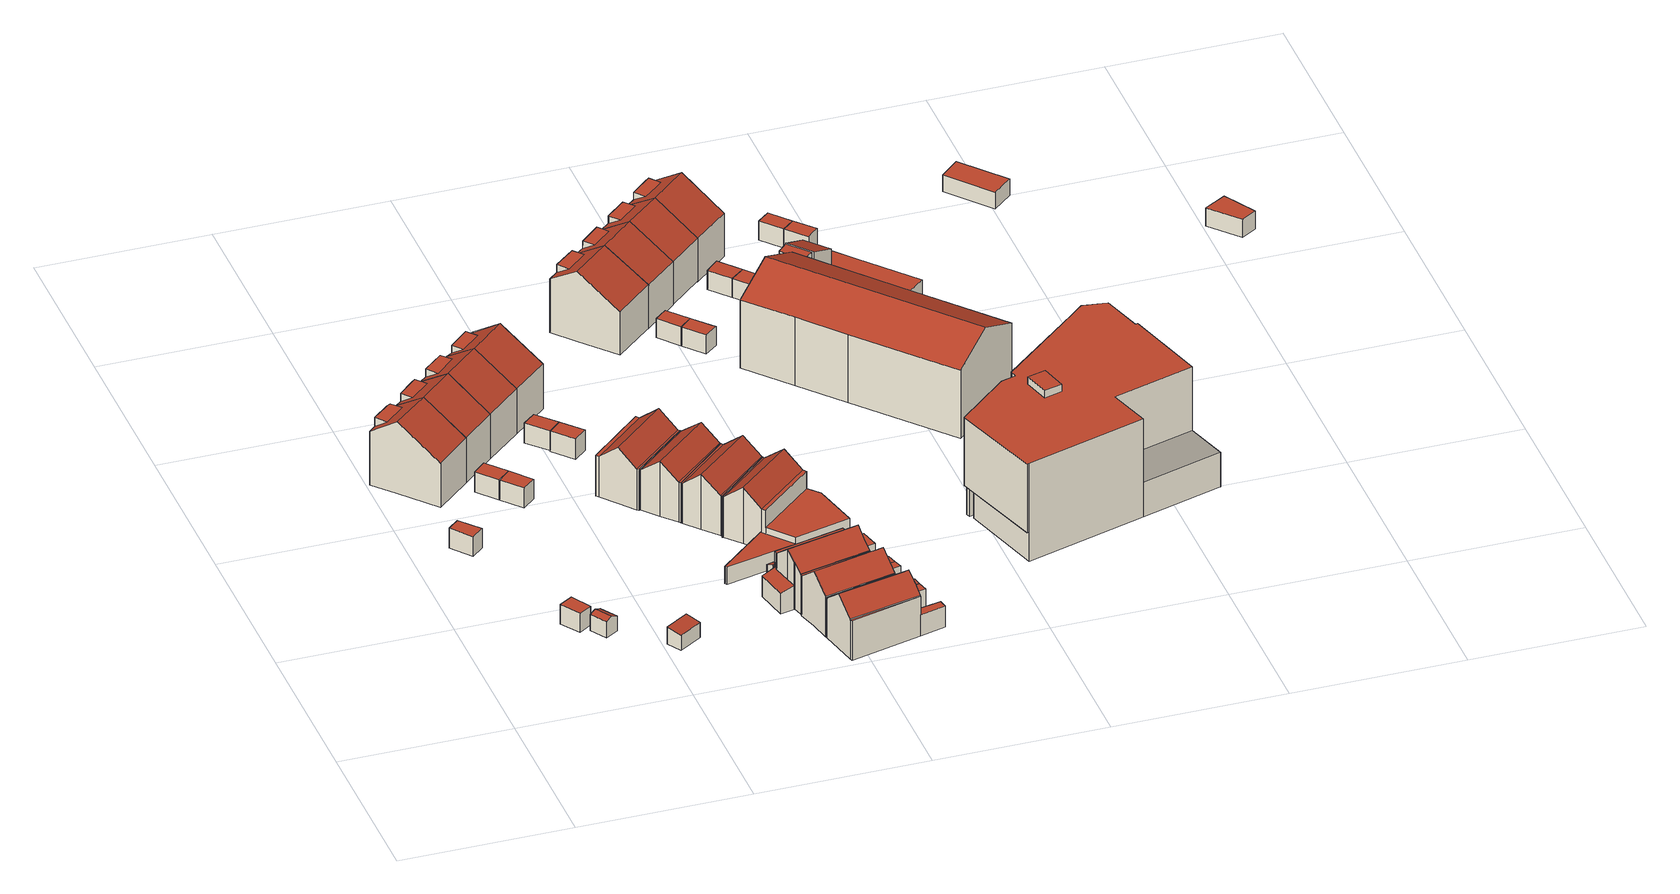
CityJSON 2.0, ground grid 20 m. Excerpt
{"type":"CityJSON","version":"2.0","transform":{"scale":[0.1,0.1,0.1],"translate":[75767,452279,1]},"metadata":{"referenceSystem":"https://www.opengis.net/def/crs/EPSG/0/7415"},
"CityObjects":{
"building1":{"type":"Building","attributes":{"Volume":13.78,"Dakoppervlakte":5.5,"Muuroppervlakte":24.42,"Vloeroppervlakte":5.5,"hoogte_Z_max_in_m_NAP":3.84,"GEB_DOEL":"onbekend","dateOfConstruction":"1981-01-01","measuredHeight":2.51},"geometry":[{"type":"Solid","lod":"2","boundaries":[[[[0,1,2,3]],[[4,5,6,7]],[[7,2,1,4]],[[1,0,5,4]],[[3,6,5,0]],[[2,7,6,3]]]],"semantics":{"surfaces":[{"type":"GroundSurface"},{"type":"RoofSurface"},{"type":"WallSurface"}],"values":[[0,1,2,2,2,2]]}}]},
"building2":{"type":"Building","attributes":{"Volume":11.75,"Dakoppervlakte":4.88,"Muuroppervlakte":21.61,"Vloeroppervlakte":6.54,"hoogte_Z_max_in_m_NAP":3.69,"GEB_DOEL":"onbekend","dateOfConstruction":"1981-01-01","measuredHeight":2.44},"geometry":[{"type":"Solid","lod":"2","boundaries":[[[[8,9,10,11]],[[12,13,14,15]],[[12,11,10,13]],[[10,9,14,13]],[[14,9,8,15]],[[8,11,12,15]]]],"semantics":{"surfaces":[{"type":"GroundSurface"},{"type":"RoofSurface"},{"type":"WallSurface"}],"values":[[0,1,2,2,2,2]]}}]},
"building3":{"type":"Building","attributes":{"Volume":8.26,"Dakoppervlakte":4.16,"Muuroppervlakte":16.2,"Vloeroppervlakte":3.89,"hoogte_Z_max_in_m_NAP":3.57,"GEB_DOEL":"onbekend","dateOfConstruction":"1981-01-01","measuredHeight":2.28},"geometry":[{"type":"Solid","lod":"2","boundaries":[[[[16,17,18,19,20,21]],[[22,23,24,25]],[[26,23,22,27]],[[24,16,21,25]],[[27,19,18,26]],[[17,23,26,18]],[[25,21,20,19,27,22]],[[24,23,17,16]]]],"semantics":{"surfaces":[{"type":"GroundSurface"},{"type":"RoofSurface"},{"type":"WallSurface"}],"values":[[0,1,1,2,2,2,2,2]]}}]},
"building4":{"type":"Building","attributes":{"Volume":363.78,"Dakoppervlakte":56.21,"Muuroppervlakte":204.2,"Vloeroppervlakte":47.81,"hoogte_Z_max_in_m_NAP":10.39,"GEB_DOEL":"woonfunctie","dateOfConstruction":"1981-01-01","measuredHeight":9.04},"geometry":[{"type":"Solid","lod":"2","boundaries":[[[[28,29,30,31,32,33,34,35,36]],[[37,38,39,40,41]],[[39,38,42,43,44,45,46,47]],[[44,48,49,45]],[[46,28,36,35,34,33,43,42,50,47]],[[43,33,32,31,48,44]],[[49,48,31,30]],[[49,30,29,45]],[[37,41,40,47,50,42]],[[42,38,37]],[[39,47,40]],[[29,28,46,45]]]],"semantics":{"surfaces":[{"type":"GroundSurface"},{"type":"RoofSurface"},{"type":"WallSurface"}],"values":[[0,1,1,1,2,2,2,2,2,2,2,2]]}}]},
"building5":{"type":"Building","attributes":{"Volume":346.89,"Dakoppervlakte":53.51,"Muuroppervlakte":201.04,"Vloeroppervlakte":45.54,"hoogte_Z_max_in_m_NAP":10.39,"GEB_DOEL":"woonfunctie","dateOfConstruction":"1981-01-01","measuredHeight":9.05},"geometry":[{"type":"Solid","lod":"2","boundaries":[[[[51,52,53,54,55,56,57,58,30,29,28]],[[59,60,61,62,63]],[[64,61,60,65,46,45,66,67,68,69]],[[70,66,45,49]],[[65,59,63,62,64]],[[68,67,56,55,54,53,52,51,28,46,65,64,69]],[[30,58,70,49]],[[49,45,46,28,29,30]],[[57,56,67,66,70,58]],[[59,65,60]],[[61,64,62]]]],"semantics":{"surfaces":[{"type":"GroundSurface"},{"type":"RoofSurface"},{"type":"WallSurface"}],"values":[[0,1,1,1,2,2,2,2,2,2,2]]}}]},
"building6":{"type":"Building","attributes":{"Volume":15.79,"Dakoppervlakte":6.27,"Muuroppervlakte":25.76,"Vloeroppervlakte":6.27,"hoogte_Z_max_in_m_NAP":3.84,"GEB_DOEL":"onbekend","dateOfConstruction":"1981-01-01","measuredHeight":2.52},"geometry":[{"type":"Solid","lod":"2","boundaries":[[[[71,72,73,74]],[[75,76,77,78]],[[73,72,76,75]],[[71,77,76,72]],[[74,78,77,71]],[[74,73,75,78]]]],"semantics":{"surfaces":[{"type":"GroundSurface"},{"type":"RoofSurface"},{"type":"WallSurface"}],"values":[[0,1,2,2,2,2]]}}]},
"building7":{"type":"Building","attributes":{"Volume":12.24,"Dakoppervlakte":6.09,"Muuroppervlakte":20.56,"Vloeroppervlakte":6.03,"hoogte_Z_max_in_m_NAP":3.5,"GEB_DOEL":"onbekend","dateOfConstruction":"1981-01-01","measuredHeight":2.16},"geometry":[{"type":"Solid","lod":"2","boundaries":[[[[79,80,81,82]],[[83,84,85,86]],[[83,82,81,84]],[[80,85,84,81]],[[80,79,86,85]],[[86,79,82,83]]]],"semantics":{"surfaces":[{"type":"GroundSurface"},{"type":"RoofSurface"},{"type":"WallSurface"}],"values":[[0,1,2,2,2,2]]}}]},
"building8":{"type":"Building","attributes":{"Volume":15.8,"Dakoppervlakte":6.27,"Muuroppervlakte":25.77,"Vloeroppervlakte":6.27,"hoogte_Z_max_in_m_NAP":3.84,"GEB_DOEL":"onbekend","dateOfConstruction":"1981-01-01","measuredHeight":2.52},"geometry":[{"type":"Solid","lod":"2","boundaries":[[[[73,72,87,88]],[[89,90,76,75]],[[75,73,88,89]],[[88,87,90,89]],[[90,87,72,76]],[[73,75,76,72]]]],"semantics":{"surfaces":[{"type":"GroundSurface"},{"type":"RoofSurface"},{"type":"WallSurface"}],"values":[[0,1,2,2,2,2]]}}]},
"building9":{"type":"Building","attributes":{"Volume":369.82,"Dakoppervlakte":57.05,"Muuroppervlakte":205.53,"Vloeroppervlakte":48.52,"hoogte_Z_max_in_m_NAP":10.39,"GEB_DOEL":"woonfunctie","dateOfConstruction":"1981-01-01","measuredHeight":9.06},"geometry":[{"type":"Solid","lod":"2","boundaries":[[[[91,92,58,57,56,93,94,95]],[[96,97,98,99]],[[67,66,100,101,102,97,96,103]],[[66,70,104,100]],[[102,101,95,94,93,56,67,103]],[[67,56,57,58,70,66]],[[104,70,58,92]],[[104,92,91,100]],[[99,98,102,103]],[[99,103,96]],[[98,97,102]],[[91,95,101,100]]]],"semantics":{"surfaces":[{"type":"GroundSurface"},{"type":"RoofSurface"},{"type":"WallSurface"}],"values":[[0,1,1,1,2,2,2,2,2,2,2,2]]}}]},
"building10":{"type":"Building","attributes":{"Volume":358.06,"Dakoppervlakte":55.25,"Muuroppervlakte":203.13,"Vloeroppervlakte":46.99,"hoogte_Z_max_in_m_NAP":10.39,"GEB_DOEL":"woonfunctie","dateOfConstruction":"1981-01-01","measuredHeight":9.06},"geometry":[{"type":"Solid","lod":"2","boundaries":[[[[105,106,92,91,95,107,108,109]],[[110,111,112,113]],[[111,110,114,101,100,115,116,117]],[[100,104,118,115]],[[116,109,108,107,95,101,114,117]],[[101,95,91,92,104,100]],[[118,104,92,106]],[[118,106,105,115]],[[113,112,117,114]],[[114,110,113]],[[111,117,112]],[[105,109,116,115]]]],"semantics":{"surfaces":[{"type":"GroundSurface"},{"type":"RoofSurface"},{"type":"WallSurface"}],"values":[[0,1,1,1,2,2,2,2,2,2,2,2]]}}]},
"building11":{"type":"Building","attributes":{"Volume":15.24,"Dakoppervlakte":6.08,"Muuroppervlakte":25.4,"Vloeroppervlakte":6.08,"hoogte_Z_max_in_m_NAP":3.84,"GEB_DOEL":"onbekend","dateOfConstruction":"1981-01-01","measuredHeight":2.5},"geometry":[{"type":"Solid","lod":"2","boundaries":[[[[119,120,121,122]],[[123,124,125,126]],[[119,122,124,123]],[[121,125,124,122]],[[120,126,125,121]],[[120,119,123,126]]]],"semantics":{"surfaces":[{"type":"GroundSurface"},{"type":"RoofSurface"},{"type":"WallSurface"}],"values":[[0,1,2,2,2,2]]}}]},
"building12":{"type":"Building","attributes":{"Volume":15.78,"Dakoppervlakte":6.08,"Muuroppervlakte":26.3,"Vloeroppervlakte":6.08,"hoogte_Z_max_in_m_NAP":3.84,"GEB_DOEL":"onbekend","dateOfConstruction":"1981-01-01","measuredHeight":2.59},"geometry":[{"type":"Solid","lod":"2","boundaries":[[[[127,128,129,130]],[[123,131,132,124]],[[127,130,131,123]],[[130,129,132,131]],[[128,124,132,129]],[[127,123,124,128]]]],"semantics":{"surfaces":[{"type":"GroundSurface"},{"type":"RoofSurface"},{"type":"WallSurface"}],"values":[[0,1,2,2,2,2]]}}]},
"building13":{"type":"Building","attributes":{"Volume":9.05,"Dakoppervlakte":4.26,"Muuroppervlakte":17.41,"Vloeroppervlakte":3.99,"hoogte_Z_max_in_m_NAP":3.88,"GEB_DOEL":"onbekend","dateOfConstruction":"1981-01-01","measuredHeight":2.44},"geometry":[{"type":"Solid","lod":"2","boundaries":[[[[133,134,135,136,137,138]],[[139,140,141,142]],[[139,142,143,144]],[[144,143,136,135]],[[138,141,140,133]],[[137,142,141,138]],[[140,139,144,135,134,133]],[[137,136,143,142]]]],"semantics":{"surfaces":[{"type":"GroundSurface"},{"type":"RoofSurface"},{"type":"WallSurface"}],"values":[[0,1,1,2,2,2,2,2]]}}]},
"building14":{"type":"Building","attributes":{"Volume":309.58,"Dakoppervlakte":68.55,"Muuroppervlakte":194.33,"Vloeroppervlakte":57.21,"hoogte_Z_max_in_m_NAP":8.37,"GEB_DOEL":"woonfunctie","dateOfConstruction":"1981-01-01","measuredHeight":7.07},"geometry":[{"type":"Solid","lod":"2","boundaries":[[[[145,146,147,148,149,150,151,152,153,154,155,156,157,158,159]],[[160,161,162,163]],[[164,162,161,165]],[[166,167,168,169,170]],[[160,163,171,172]],[[173,174,175,176,177,178,179]],[[165,180,181,182,164]],[[162,164,151,150,149,163]],[[166,147,146,167]],[[145,168,167,146]],[[159,169,168,145]],[[148,171,163,149]],[[147,166,172,171,148]],[[160,170,160,163]],[[160,170,169,159,158,161]],[[174,154,153,175]],[[157,156,179,178]],[[179,156,155,173]],[[174,173,155,154]],[[164,182,152,151]],[[180,176,175,153,152,182,181]],[[177,176,180,165]],[[161,158,157,178,177,165]],[[172,166,170,160]]]],"semantics":{"surfaces":[{"type":"GroundSurface"},{"type":"RoofSurface"},{"type":"WallSurface"}],"values":[[0,1,1,1,1,1,1,2,2,2,2,2,2,2,2,2,2,2,2,2,2,2,2,2]]}}]},
"building15":{"type":"Building","attributes":{"Volume":277.42,"Dakoppervlakte":61.18,"Muuroppervlakte":182.28,"Vloeroppervlakte":49.83,"hoogte_Z_max_in_m_NAP":8.37,"GEB_DOEL":"woonfunctie","dateOfConstruction":"1981-01-01","measuredHeight":6.99},"geometry":[{"type":"Solid","lod":"2","boundaries":[[[[183,184,185,186,187,188,189,190,191,192,193,194,195,196]],[[197,198,199,200]],[[201,198,197,202]],[[203,204,205,206,207]],[[208,200,199,209]],[[167,166,210,211,212]],[[202,172,171,201]],[[198,183,196,199]],[[198,201,184,183]],[[203,194,193,204]],[[204,193,192,205]],[[206,205,192,191]],[[196,195,209,199]],[[207,200,208,203]],[[211,189,188,212]],[[212,188,187,167]],[[166,167,187,186]],[[172,166,186,185,171]],[[185,184,201,171]],[[210,166,172,202]],[[197,200,207,206,191,190,189,211,210,202]],[[195,194,203,208,209]]]],"semantics":{"surfaces":[{"type":"GroundSurface"},{"type":"RoofSurface"},{"type":"WallSurface"}],"values":[[0,1,1,1,1,1,1,2,2,2,2,2,2,2,2,2,2,2,2,2,2,2]]}}]},
"building16":{"type":"Building","attributes":{"Volume":327.28,"Dakoppervlakte":76.07,"Muuroppervlakte":199.23,"Vloeroppervlakte":69.37,"hoogte_Z_max_in_m_NAP":8.35,"GEB_DOEL":"woonfunctie","dateOfConstruction":"1981-01-01","measuredHeight":6.96},"geometry":[{"type":"Solid","lod":"2","boundaries":[[[[213,214,215,216,217,218,219,220,221,222,223,224,225,226,227,228,229,230]],[[231,232,233,234,235,236,237]],[[237,238,239,231]],[[240,241,242,243,244]],[[245,246,247,248]],[[249,250,251,252,253,254,255]],[[256,257,258,259,260,261,262]],[[263,264,265,266]],[[225,224,233,232,258]],[[224,223,245,234,233]],[[221,220,244,243]],[[219,240,244,220]],[[241,240,219,218]],[[223,222,246,245]],[[222,221,243,247,246]],[[247,243,242,248]],[[234,245,248,235]],[[235,248,242,241,236]],[[216,215,251,250]],[[215,214,252,251]],[[253,252,214,213]],[[228,227,256,262]],[[227,226,257,256]],[[225,258,257,226]],[[230,229,264,263,254]],[[228,262,261,265,264,229]],[[266,255,254,263]],[[258,232,231,259]],[[249,238,237,236,241,218,217,216,250]],[[255,266,265,261,260,239,238,249]],[[231,239,260,259]],[[230,254,253,213]]]],"semantics":{"surfaces":[{"type":"GroundSurface"},{"type":"RoofSurface"},{"type":"WallSurface"}],"values":[[0,1,1,1,1,1,1,1,2,2,2,2,2,2,2,2,2,2,2,2,2,2,2,2,2,2,2,2,2,2,2,2]]}}]},
"building17":{"type":"Building","attributes":{"Volume":284.12,"Dakoppervlakte":62.55,"Muuroppervlakte":183.63,"Vloeroppervlakte":51.28,"hoogte_Z_max_in_m_NAP":8.35,"GEB_DOEL":"woonfunctie","dateOfConstruction":"1981-01-01","measuredHeight":6.98},"geometry":[{"type":"Solid","lod":"2","boundaries":[[[[267,268,269,270,271,272,273,274,275,276,277,278,279,280]],[[281,282,283,284,285]],[[285,286,287,288,281]],[[289,290,291,292,293]],[[294,295,296,297]],[[298,299,300,301,302]],[[303,304,305,306]],[[276,275,298,286,285]],[[282,281,288,304,270,269,268,295]],[[285,284,290,277,276]],[[277,290,289,278]],[[280,279,293,292]],[[289,293,279,278]],[[295,268,267,296]],[[297,292,291,294]],[[282,295,294,283]],[[283,294,291,290,284]],[[274,299,298,275]],[[299,274,273,300]],[[272,301,300,273]],[[272,271,303,306,301]],[[303,271,270,304]],[[301,306,305,302]],[[298,302,305,287,286]],[[304,288,287,305]],[[267,280,292,297,296]]]],"semantics":{"surfaces":[{"type":"GroundSurface"},{"type":"RoofSurface"},{"type":"WallSurface"}],"values":[[0,1,1,1,1,1,1,2,2,2,2,2,2,2,2,2,2,2,2,2,2,2,2,2,2,2]]}}]},
"building18":{"type":"Building","attributes":{"Volume":277.32,"Dakoppervlakte":61.32,"Muuroppervlakte":181.37,"Vloeroppervlakte":50.05,"hoogte_Z_max_in_m_NAP":8.35,"GEB_DOEL":"woonfunctie","dateOfConstruction":"1981-01-01","measuredHeight":6.97},"geometry":[{"type":"Solid","lod":"2","boundaries":[[[[220,307,308,309,310,311,273,272,271,312,313,314,222,221]],[[315,316,317,318,319]],[[319,318,320,321,322]],[[323,324,301,300,325]],[[326,327,303,306]],[[328,329,244,243,330]],[[247,246,331,332]],[[309,308,328,320,318]],[[315,319,322,331,314,313,312,327]],[[318,317,323,310,309]],[[272,273,300,301]],[[300,273,311,325]],[[323,325,311,310]],[[312,271,303,327]],[[306,301,324,326]],[[316,315,327,326]],[[316,326,324,323,317]],[[328,308,307,329]],[[329,307,220,244]],[[220,221,243,244]],[[246,247,243,221,222]],[[314,331,246,222]],[[247,332,330,243]],[[328,330,332,321,320]],[[321,332,331,322]],[[301,306,303,271,272]]]],"semantics":{"surfaces":[{"type":"GroundSurface"},{"type":"RoofSurface"},{"type":"WallSurface"}],"values":[[0,1,1,1,1,1,1,2,2,2,2,2,2,2,2,2,2,2,2,2,2,2,2,2,2,2]]}}]},
"building19":{"type":"Building","attributes":{"Volume":284.35,"Dakoppervlakte":62.96,"Muuroppervlakte":183.23,"Vloeroppervlakte":51.53,"hoogte_Z_max_in_m_NAP":8.37,"GEB_DOEL":"woonfunctie","dateOfConstruction":"1981-01-01","measuredHeight":6.99},"geometry":[{"type":"Solid","lod":"2","boundaries":[[[[333,334,335,336,337,338,339,195,194,193,340,341,342,343]],[[344,345,346,347]],[[348,346,345,349]],[[350,351,352,353,354]],[[355,348,349,356]],[[204,203,357,358,359]],[[209,344,347,208]],[[345,338,337,349]],[[357,347,344,347]],[[345,344,339,338]],[[350,335,334,351]],[[352,351,334,333]],[[343,353,352,333]],[[335,350,355,356,336]],[[354,348,355,350]],[[348,354,348,349]],[[193,204,359,340]],[[204,193,194,203]],[[359,358,341,340]],[[208,203,194,195,209]],[[195,339,344,209]],[[208,347,357,203]],[[347,346,348,354,353,343,342,341,358,357]],[[337,336,356,349]]]],"semantics":{"surfaces":[{"type":"GroundSurface"},{"type":"RoofSurface"},{"type":"WallSurface"}],"values":[[0,1,1,1,1,1,1,2,2,2,2,2,2,2,2,2,2,2,2,2,2,2,2,2]]}}]},
"building20":{"type":"Building","attributes":{"Volume":454.03,"Dakoppervlakte":121.83,"Muuroppervlakte":225.9,"Vloeroppervlakte":110.43,"hoogte_Z_max_in_m_NAP":8.37,"GEB_DOEL":"kantoorfunctie - woonfunctie","dateOfConstruction":"1981-01-01","measuredHeight":7.06},"geometry":[{"type":"Solid","lod":"2","boundaries":[[[[360,361,362,363,364,365,366,367,368,369,370,371,372,373,374,375]],[[376,377,378,379,380]],[[381,382,383,384]],[[384,385,386,381]],[[351,350,387,388,389]],[[356,386,385,355]],[[390,391,392,393,394,395]],[[396,397,383,382]],[[380,367,366,376]],[[369,368,379,378,393]],[[380,379,368,367]],[[381,386,374,373]],[[389,388,363,362]],[[362,361,351,389]],[[360,350,351,361]],[[356,355,350,360,375]],[[350,355,385,387]],[[383,365,364,363,388,387,385,384]],[[372,371,391,390]],[[391,371,370,392]],[[393,392,370,369]],[[383,397,376,366,365]],[[395,394,377,396,382]],[[381,373,372,390,395,382]],[[377,394,393,378]],[[376,397,396,377]],[[386,356,375,374]]]],"semantics":{"surfaces":[{"type":"GroundSurface"},{"type":"RoofSurface"},{"type":"WallSurface"}],"values":[[0,1,1,1,1,1,1,1,2,2,2,2,2,2,2,2,2,2,2,2,2,2,2,2,2,2,2]]}}]},
"building21":{"type":"Building","attributes":{"Volume":378.65,"Dakoppervlakte":58.99,"Muuroppervlakte":205.8,"Vloeroppervlakte":50.28,"hoogte_Z_max_in_m_NAP":10.34,"GEB_DOEL":"woonfunctie","dateOfConstruction":"1982-01-01","measuredHeight":8.96},"geometry":[{"type":"Solid","lod":"2","boundaries":[[[[398,399,400,401,402,403,404,405,406,407]],[[408,409,410,411]],[[412,413,414,415,416,417,410,409,418]],[[413,419,420,421,414]],[[415,401,400,399,398,407,412,418,417,416]],[[412,407,406,405,419,413]],[[421,420,419,405,404,403]],[[421,403,402,414]],[[418,408,411,417]],[[418,409,408]],[[410,417,411]],[[402,401,415,414]]]],"semantics":{"surfaces":[{"type":"GroundSurface"},{"type":"RoofSurface"},{"type":"WallSurface"}],"values":[[0,1,1,1,2,2,2,2,2,2,2,2]]}}]},
"building22":{"type":"Building","attributes":{"Volume":346.46,"Dakoppervlakte":54.24,"Muuroppervlakte":198.64,"Vloeroppervlakte":46.3,"hoogte_Z_max_in_m_NAP":10.34,"GEB_DOEL":"woonfunctie","dateOfConstruction":"1982-01-01","measuredHeight":8.9},"geometry":[{"type":"Solid","lod":"2","boundaries":[[[[401,422,423,424,425,426,427,403,402]],[[428,429,430,431]],[[432,433,434,430,429,435,415,414,436]],[[414,421,437,436]],[[434,433,432,425,424,423,422,401,415,435,438]],[[437,421,403,427]],[[421,414,415,401,402,403]],[[426,425,432,436,437,427]],[[428,435,429]],[[431,430,434]],[[435,428,431,434,438]]]],"semantics":{"surfaces":[{"type":"GroundSurface"},{"type":"RoofSurface"},{"type":"WallSurface"}],"values":[[0,1,1,1,2,2,2,2,2,2,2]]}}]},
"building23":{"type":"Building","attributes":{"Volume":14.13,"Dakoppervlakte":5.92,"Muuroppervlakte":23.9,"Vloeroppervlakte":5.92,"hoogte_Z_max_in_m_NAP":3.8,"GEB_DOEL":"onbekend","dateOfConstruction":"1982-01-01","measuredHeight":2.39},"geometry":[{"type":"MultiSurface","lod":"2","boundaries":[[[439,440,441,442,443]],[[444,445,446,447,448]],[[443,447,446,439]],[[447,443,442,441,444]],[[440,445,444,441]],[[440,439,446,445]]],"semantics":{"surfaces":[{"type":"GroundSurface"},{"type":"RoofSurface"},{"type":"WallSurface"}],"values":[0,1,2,2,2,2]}}]},
"building24":{"type":"Building","attributes":{"Volume":14.44,"Dakoppervlakte":5.91,"Muuroppervlakte":24.44,"Vloeroppervlakte":5.91,"hoogte_Z_max_in_m_NAP":3.8,"GEB_DOEL":"onbekend","dateOfConstruction":"1982-01-01","measuredHeight":2.44},"geometry":[{"type":"Solid","lod":"2","boundaries":[[[[440,439,449,450]],[[445,451,452,446]],[[445,440,450,451]],[[450,449,452,451]],[[446,452,449,439]],[[440,445,446,439]]]],"semantics":{"surfaces":[{"type":"GroundSurface"},{"type":"RoofSurface"},{"type":"WallSurface"}],"values":[[0,1,2,2,2,2]]}}]},
"building25":{"type":"Building","attributes":{"Volume":339.57,"Dakoppervlakte":53.26,"Muuroppervlakte":197.02,"Vloeroppervlakte":45.47,"hoogte_Z_max_in_m_NAP":10.34,"GEB_DOEL":"woonfunctie","dateOfConstruction":"1982-01-01","measuredHeight":8.88},"geometry":[{"type":"Solid","lod":"2","boundaries":[[[[453,454,455,456,457,458,459,460]],[[461,462,463,464]],[[432,436,465,466,467,462,461,468]],[[436,437,469,465]],[[466,460,459,458,457,432,468,467]],[[432,457,456,455,437,436]],[[455,454,469,437]],[[469,454,453,465]],[[468,464,463,467]],[[464,468,461]],[[463,462,467]],[[453,460,466,465]]]],"semantics":{"surfaces":[{"type":"GroundSurface"},{"type":"RoofSurface"},{"type":"WallSurface"}],"values":[[0,1,1,1,2,2,2,2,2,2,2,2]]}}]},
"building26":{"type":"Building","attributes":{"Volume":366.99,"Dakoppervlakte":56.93,"Muuroppervlakte":204.04,"Vloeroppervlakte":48.55,"hoogte_Z_max_in_m_NAP":10.34,"GEB_DOEL":"woonfunctie","dateOfConstruction":"1982-01-01","measuredHeight":8.98},"geometry":[{"type":"Solid","lod":"2","boundaries":[[[[470,471,472,473,474,475,476,477,478]],[[479,480,481,482,483]],[[466,465,484,485,486,482,481,487]],[[465,469,488,484]],[[488,469,477,476]],[[484,488,476,475,474,485]],[[465,466,470,478]],[[485,474,473,472,471,470,466,487,486]],[[487,481,480]],[[482,486,483]],[[478,477,469,465]],[[487,480,479,483,486]]]],"semantics":{"surfaces":[{"type":"GroundSurface"},{"type":"RoofSurface"},{"type":"WallSurface"}],"values":[[0,1,1,1,2,2,2,2,2,2,2,2]]}}]},
"building27":{"type":"Building","attributes":{"Volume":15.05,"Dakoppervlakte":6.29,"Muuroppervlakte":24.58,"Vloeroppervlakte":6.29,"hoogte_Z_max_in_m_NAP":3.8,"GEB_DOEL":"onbekend","dateOfConstruction":"1982-01-01","measuredHeight":2.39},"geometry":[{"type":"Solid","lod":"2","boundaries":[[[[489,490,491,492]],[[493,494,495,496]],[[489,492,493,496]],[[493,492,491,494]],[[490,495,494,491]],[[490,489,496,495]]]],"semantics":{"surfaces":[{"type":"GroundSurface"},{"type":"RoofSurface"},{"type":"WallSurface"}],"values":[[0,1,2,2,2,2]]}}]},
"building28":{"type":"Building","attributes":{"Volume":15.27,"Dakoppervlakte":6.29,"Muuroppervlakte":24.94,"Vloeroppervlakte":6.29,"hoogte_Z_max_in_m_NAP":3.8,"GEB_DOEL":"onbekend","dateOfConstruction":"1982-01-01","measuredHeight":2.43},"geometry":[{"type":"Solid","lod":"2","boundaries":[[[[489,492,497,498]],[[496,499,500,493]],[[489,498,499,496]],[[500,499,498,497]],[[492,493,500,497]],[[489,496,493,492]]]],"semantics":{"surfaces":[{"type":"GroundSurface"},{"type":"RoofSurface"},{"type":"WallSurface"}],"values":[[0,1,2,2,2,2]]}}]},
"building29":{"type":"Building","attributes":{"Volume":3162.39,"Dakoppervlakte":398.59,"Muuroppervlakte":845.27,"Vloeroppervlakte":367.69,"hoogte_Z_max_in_m_NAP":12.48,"GEB_DOEL":"woonfunctie","dateOfConstruction":"1982-01-01","measuredHeight":11.17},"geometry":[{"type":"Solid","lod":"2","boundaries":[[[[501,502,503,504,505,506,507,508,509,510,511,512,513,514,515,516,517,518,519,520,521,522,523]],[[524,525,526,527]],[[528,529,530,531,532,533]],[[534,535,536,537,533,532]],[[538,539,540,541,542,543,544,545]],[[546,547,548,549]],[[550,551,552,553,554,555]],[[556,557,558,559]],[[533,520,519,528]],[[528,519,518,529]],[[518,517,530,529]],[[530,517,516,531]],[[534,532,531,516,515,514]],[[509,508,541,540]],[[541,508,507,542]],[[507,506,543,542]],[[543,506,505,544]],[[503,538,545,504]],[[502,539,538,503]],[[549,539,502,501,554,546]],[[510,509,540,548,547,524]],[[555,554,501,523,558]],[[524,527,511,510]],[[526,525,553,552]],[[559,522,521,556]],[[559,558,523,522]],[[557,550,555,558]],[[554,553,525,524,547,546]],[[549,548,540,539]],[[536,535,534,514,513,512,511,527,526,552,551,537]],[[521,520,533,537,551,550,557,556]],[[544,505,504,545]]]],"semantics":{"surfaces":[{"type":"GroundSurface"},{"type":"OuterFloorSurface"},{"type":"RoofSurface"},{"type":"WallSurface"}],"values":[[0,1,2,2,2,2,2,2,3,3,3,3,3,3,3,3,3,3,3,3,3,3,3,3,3,3,3,3,3,3,3,3]]}}]},
"building30":{"type":"Building","attributes":{"Volume":4836.68,"Dakoppervlakte":374.24,"Muuroppervlakte":1096.26,"Vloeroppervlakte":406.25,"hoogte_Z_max_in_m_NAP":14.84,"GEB_DOEL":"winkelfunctie - woonfunctie","dateOfConstruction":"1994-01-01","measuredHeight":13.47},"geometry":[{"type":"MultiSurface","lod":"2","boundaries":[[[560,561,562,563]],[[564,565,566,567,568,569,570,571,572,573,574,575,576,577,578]],[[579,580,581,582]],[[583,584,585,586,587,588,589,590,591,592,593],[594,595,596,597,598,599],[600,601,602,603,604,605]],[[606,607,608,609,610]],[[611,612,613,614,615,616,617,618,619,620,621,622,623,624,625,626],[627,628,629,630]],[[631,632,633,634]],[[635,607,621,620,590,572]],[[625,624,623,610,636,569,568]],[[568,567,626,625]],[[567,566,611,626]],[[612,611,566,565]],[[614,613,612,565,564,578]],[[578,577,615,614]],[[577,576,616,615]],[[576,575,584,617,616]],[[618,592,591,619]],[[620,619,591,590]],[[630,629,631,634]],[[632,631,629,628]],[[633,632,628,627]],[[633,627,630,634]],[[609,570,636,610]],[[609,608,607,635,571,570]],[[621,607,606,622]],[[623,622,606,610]],[[575,574,585,584]],[[590,589,588,573,572]],[[588,587,586,585,574,573]],[[598,597,596,560,563]],[[561,560,596,595]],[[562,561,595,594,599]],[[598,563,562,599]],[[579,582,604,603,602]],[[579,602,601,580]],[[601,600,605,581,580]],[[581,605,604,582]],[[593,592,618,617,584,583]]],"semantics":{"surfaces":[{"type":"GroundSurface"},{"type":"OuterCeilingSurface"},{"type":"OuterFloorSurface"},{"type":"RoofSurface"},{"type":"WallSurface"}],"values":[0,0,0,1,2,3,3,4,4,4,4,4,4,4,4,4,4,4,4,4,4,4,4,4,4,4,4,4,4,4,4,4,4,4,4,4,4,4]}}]},
"building31":{"type":"Building","attributes":{"Volume":13.38,"Dakoppervlakte":5.63,"Muuroppervlakte":23.19,"Vloeroppervlakte":5.63,"hoogte_Z_max_in_m_NAP":3.8,"GEB_DOEL":"onbekend","dateOfConstruction":"1982-01-01","measuredHeight":2.37},"geometry":[{"type":"Solid","lod":"2","boundaries":[[[[637,638,639,640,641]],[[642,643,644,645,646]],[[638,637,645,644]],[[637,641,646,645]],[[646,641,640,639,643,642]],[[639,638,644,643]]]],"semantics":{"surfaces":[{"type":"GroundSurface"},{"type":"RoofSurface"},{"type":"WallSurface"}],"values":[[0,1,2,2,2,2]]}}]},
"building32":{"type":"Building","attributes":{"Volume":13.48,"Dakoppervlakte":5.63,"Muuroppervlakte":23.37,"Vloeroppervlakte":5.63,"hoogte_Z_max_in_m_NAP":3.8,"GEB_DOEL":"onbekend","dateOfConstruction":"1982-01-01","measuredHeight":2.39},"geometry":[{"type":"Solid","lod":"2","boundaries":[[[[637,647,648,649,638]],[[650,651,652,645,644]],[[638,649,650,644]],[[650,649,648,647,652,651]],[[637,645,652,647]],[[637,638,644,645]]]],"semantics":{"surfaces":[{"type":"GroundSurface"},{"type":"RoofSurface"},{"type":"WallSurface"}],"values":[[0,1,2,2,2,2]]}}]},
"building33":{"type":"Building","attributes":{"Volume":40.64,"Dakoppervlakte":19.42,"Muuroppervlakte":39.74,"Vloeroppervlakte":19.42,"hoogte_Z_max_in_m_NAP":3.8,"GEB_DOEL":"onbekend","dateOfConstruction":"1982-01-01","measuredHeight":2.09},"geometry":[{"type":"Solid","lod":"2","boundaries":[[[[653,654,655,656]],[[657,658,659,660]],[[656,658,657,653]],[[656,655,659,658]],[[654,660,659,655]],[[654,653,657,660]]]],"semantics":{"surfaces":[{"type":"GroundSurface"},{"type":"RoofSurface"},{"type":"WallSurface"}],"values":[[0,1,2,2,2,2]]}}]},
"building34":{"type":"Building","attributes":{"Volume":26.79,"Dakoppervlakte":11.35,"Muuroppervlakte":33.26,"Vloeroppervlakte":11.35,"hoogte_Z_max_in_m_NAP":3.61,"GEB_DOEL":"onbekend","dateOfConstruction":"1938-01-01","measuredHeight":2.36},"geometry":[{"type":"Solid","lod":"2","boundaries":[[[[661,662,663,664]],[[665,666,667,668]],[[664,666,665,661]],[[664,663,667,666]],[[662,668,667,663]],[[662,661,665,668]]]],"semantics":{"surfaces":[{"type":"GroundSurface"},{"type":"RoofSurface"},{"type":"WallSurface"}],"values":[[0,1,2,2,2,2]]}}]}
},
"vertices":[
[78,337,3],[64,325,3],[45,349,3],[58,360,3],[64,325,28],[78,337,28],[58,360,28],[45,349,28],
[125,152,2],[110,174,2],[126,184,2],[140,162,2],[140,162,26],[126,184,27],[110,174,27],[125,152,26],
[136,151,3],[143,155,3],[150,160,3],[163,141,3],[155,136,3],[148,132,3],[155,136,26],[143,155,26],[136,151,23],[148,132,23],[150,160,22],[163,141,22],
[46,527,3],[68,501,3],[102,461,3],[61,425,3],[26,465,3],[4,490,3],[12,498,3],[31,515,3],[36,518,3],[12,498,82],[22,486,82],[46,507,82],[36,518,82],[31,515,82],[12,498,71],[4,490,71],[26,465,94],[68,501,94],[46,527,72],[36,518,72],[61,425,59],[102,461,60],[31,515,72],
[53,533,3],[71,550,3],[76,554,3],[79,556,3],[81,558,3],[85,562,3],[107,536,3],[141,496,3],[53,533,82],[63,522,82],[86,542,82],[76,554,82],[71,550,82],[76,554,72],[53,533,72],[107,536,94],[85,562,72],[81,558,72],[79,556,72],[141,496,60],
[120,456,3],[140,433,3],[125,419,3],[105,442,3],[125,419,28],[140,433,28],[120,456,28],[105,442,28],
[215,84,3],[205,100,3],[232,117,3],[242,101,3],[242,101,22],[232,117,25],[205,100,25],[215,84,22],
[160,409,3],[145,396,3],[145,396,28],[160,409,28],
[149,573,3],[183,533,3],[93,569,3],[116,589,3],[127,599,3],[103,557,82],[126,578,82],[116,589,82],[93,569,82],[149,573,94],[127,599,72],[116,589,72],[93,569,72],[183,533,60],
[190,609,3],[225,569,3],[134,604,3],[157,625,3],[168,634,3],[144,593,81],[167,613,81],[157,625,81],[134,604,81],[134,604,72],[190,609,94],[168,634,72],[157,625,72],[225,569,60],
[206,491,3],[185,514,3],[200,527,3],[221,504,3],[206,491,28],[221,504,28],[200,527,28],[185,514,28],
[206,491,2],[221,504,2],[242,481,2],[227,468,2],[227,468,28],[242,481,28],
[365,185,4],[367,176,4],[369,166,4],[348,162,4],[347,171,4],[344,181,4],[367,176,29],[365,185,25],[344,181,24],[347,171,29],[348,162,26],[369,166,26],
[339,438,3],[347,430,3],[324,409,3],[259,352,3],[257,354,3],[242,372,3],[227,390,3],[224,393,3],[287,449,3],[281,456,3],[305,477,3],[320,460,3],[297,440,3],[307,429,3],[316,418,3],[322,411,55],[307,429,74],[242,372,74],[257,354,55],[227,390,55],[291,446,55],[324,409,31],[347,430,31],[339,438,31],[316,418,31],[322,411,31],[259,352,55],[324,409,55],[305,477,31],[281,456,31],[287,449,31],[288,450,31],[291,446,31],[297,440,31],[320,460,31],[288,450,55],[287,449,55],[224,393,55],
[276,333,4],[260,351,4],[259,352,4],[324,409,4],[347,430,4],[354,422,4],[330,402,4],[341,390,4],[350,380,4],[373,400,4],[379,393,4],[357,372,4],[293,314,4],[291,316,4],[341,390,74],[276,333,74],[291,316,55],[356,373,55],[260,351,55],[325,408,55],[357,372,31],[379,393,31],[373,400,31],[350,380,31],[356,373,31],[357,372,55],[293,314,55],[325,408,31],[330,402,31],[354,422,31],
[426,187,4],[457,194,4],[462,172,4],[432,165,4],[436,150,4],[438,138,4],[468,144,4],[471,133,4],[441,126,4],[357,105,4],[357,108,4],[354,119,4],[353,118,4],[337,115,4],[329,153,4],[346,157,4],[345,159,4],[428,178,4],[350,130,74],[353,118,64],[354,119,64],[357,108,55],[441,127,55],[438,138,64],[436,150,74],[431,173,55],[345,153,55],[468,144,31],[438,138,31],[441,127,31],[441,126,31],[471,133,31],[357,108,54],[357,105,54],[441,126,54],[441,127,54],[431,173,31],[432,165,31],[462,172,31],[457,194,31],[426,187,31],[428,178,31],[430,173,31],[329,153,30],[337,115,30],[353,118,35],[350,130,35],[345,153,35],[346,154,36],[346,157,36],[428,178,54],[345,159,54],[346,154,54],[430,173,54],
[380,6,4],[379,9,4],[374,32,4],[369,55,4],[368,57,4],[453,77,4],[482,84,4],[485,72,4],[455,66,4],[459,51,4],[462,38,4],[492,44,4],[494,35,4],[464,27,4],[374,32,74],[379,9,55],[464,28,55],[462,38,63],[459,51,74],[455,66,61],[453,74,55],[369,55,55],[492,44,31],[462,38,31],[464,28,31],[464,27,31],[494,35,31],[464,28,54],[379,9,54],[380,6,54],[464,27,54],[455,66,31],[485,72,31],[482,84,31],[453,77,31],[453,74,31],[368,57,54],[369,55,54],[453,74,54],[453,77,54],
[474,122,4],[444,115,4],[447,101,4],[450,88,4],[480,94,4],[368,58,4],[363,81,4],[357,104,4],[368,58,55],[452,78,55],[450,88,63],[447,101,74],[363,81,74],[444,115,62],[442,124,55],[357,104,55],[450,88,31],[452,78,31],[480,94,31],[452,78,54],[368,58,54],[444,115,31],[474,122,31],[442,124,31],[357,104,54],[442,124,54],
[407,362,4],[414,354,4],[391,333,4],[326,275,4],[325,277,4],[309,295,4],[294,312,4],[387,384,4],[364,363,4],[375,352,4],[383,342,4],[294,312,55],[309,295,74],[375,352,74],[359,369,55],[390,334,55],[325,277,55],[391,333,31],[414,354,31],[407,362,31],[383,342,31],[390,334,31],[391,333,55],[326,275,55],[359,369,31],[364,363,31],[387,384,31],
[391,333,3],[414,354,3],[421,345,3],[398,325,3],[408,313,3],[423,296,3],[426,292,3],[438,279,3],[451,223,3],[385,207,3],[302,188,3],[300,190,3],[357,240,3],[343,257,3],[327,274,3],[326,275,3],[426,292,33],[361,235,33],[385,207,33],[451,223,33],[438,279,33],[343,257,74],[358,239,55],[423,296,55],[408,313,74],[392,331,55],[327,274,55],[392,331,31],[398,325,31],[421,345,31],[357,240,25],[300,190,25],[302,188,25],[385,207,25],[361,235,25],[358,239,25],[361,235,55],[426,292,55],
[289,714,4],[313,734,4],[319,740,4],[320,741,4],[344,717,4],[380,678,4],[377,676,4],[335,639,4],[300,679,4],[278,704,4],[289,714,82],[299,702,82],[323,723,82],[313,734,82],[278,704,72],[300,679,93],[344,717,93],[320,741,72],[319,740,72],[313,734,72],[289,714,72],[335,639,59],[377,676,59],[380,678,59],
[330,749,4],[353,770,4],[358,774,4],[361,777,4],[384,752,4],[419,712,4],[330,749,81],[340,738,81],[363,758,81],[353,770,81],[361,777,72],[358,774,72],[353,770,72],[330,749,72],[384,752,93],[419,712,59],[348,766,72],
[416,648,4],[402,635,4],[382,659,4],[388,664,4],[396,671,4],[382,659,28],[402,635,28],[416,648,28],[396,671,28],[388,664,28],
[437,624,4],[422,612,4],[422,612,28],[437,624,28],
[424,786,5],[458,746,5],[419,712,5],[384,752,5],[361,777,5],[371,785,5],[394,805,5],[401,812,5],[381,773,82],[404,794,82],[394,805,82],[371,785,82],[424,786,93],[401,812,72],[394,805,72],[371,785,72],[458,746,59],
[401,812,4],[411,820,4],[430,837,4],[435,841,4],[443,849,4],[466,823,4],[500,783,4],[458,746,4],[424,786,4],[430,837,81],[411,820,81],[421,809,81],[445,829,81],[435,841,81],[466,823,93],[443,849,71],[435,841,71],[411,820,72],[500,783,59],
[483,706,4],[463,729,4],[478,743,4],[499,719,4],[499,719,28],[478,743,28],[463,729,28],[483,706,28],
[519,696,4],[504,682,4],[504,682,28],[519,696,28],
[529,665,3],[556,688,3],[596,723,3],[618,698,3],[672,636,3],[653,620,3],[633,602,3],[580,663,3],[579,662,3],[552,639,3],[543,631,3],[573,597,3],[616,547,3],[707,443,3],[666,408,3],[626,373,3],[535,477,3],[492,526,3],[448,576,3],[488,611,3],[520,639,3],[511,649,3],[518,654,3],[552,639,61],[550,641,61],[541,634,61],[543,631,61],[448,576,90],[492,526,90],[535,477,90],[626,373,90],[666,408,114],[488,611,115],[707,443,89],[616,547,89],[573,597,89],[530,647,89],[596,723,30],[556,688,30],[579,662,30],[580,663,30],[633,602,30],[653,620,30],[672,636,30],[618,698,30],[529,665,89],[552,639,89],[579,662,73],[556,688,73],[526,644,88],[530,647,88],[541,634,88],[550,641,88],[529,665,88],[518,654,88],[520,639,29],[526,644,29],[518,654,29],[511,649,29],
[587,227,4],[585,232,4],[590,234,4],[592,229,4],[753,380,4],[768,394,4],[797,390,4],[811,342,4],[814,342,4],[838,259,4],[857,195,4],[855,195,4],[619,125,4],[590,223,4],[647,240,4],[636,279,4],[642,284,4],[659,289,4],[657,297,4],[620,259,4],[622,254,4],[617,253,4],[615,258,4],[617,262,42],[636,279,42],[647,240,42],[625,234,42],[591,224,42],[590,223,42],[618,128,42],[619,125,42],[616,124,42],[582,231,42],[587,236,42],[588,233,42],[585,232,42],[587,227,42],[589,228,42],[592,229,42],[590,234,42],[619,253,42],[622,254,42],[620,259,42],[618,258,42],[615,258,42],[617,253,42],[746,217,48],[761,167,48],[855,195,48],[857,195,48],[842,245,48],[797,390,129],[768,394,129],[753,380,129],[657,297,129],[659,289,129],[642,284,129],[636,279,129],[582,231,129],[616,124,129],[619,125,129],[761,167,129],[746,217,129],[842,245,129],[838,259,129],[814,342,129],[811,342,129],[696,245,129],[675,239,129],[666,270,129],[688,276,129],[666,270,138],[675,239,138],[696,245,138],[688,276,138],[761,167,4],[842,245,4],
[579,790,4],[565,778,4],[545,801,4],[553,808,4],[559,813,4],[553,808,28],[545,801,28],[565,778,28],[579,790,28],[559,813,28],
[599,768,4],[592,762,4],[585,755,4],[585,755,28],[592,762,28],[599,768,28],
[780,842,7],[823,792,7],[800,773,7],[758,822,7],[780,842,28],[758,822,28],[800,773,28],[823,792,28],
[1029,691,3],[1051,653,3],[1033,642,3],[1003,676,3],[1029,691,26],[1003,676,26],[1033,642,26],[1051,653,26]
]}
